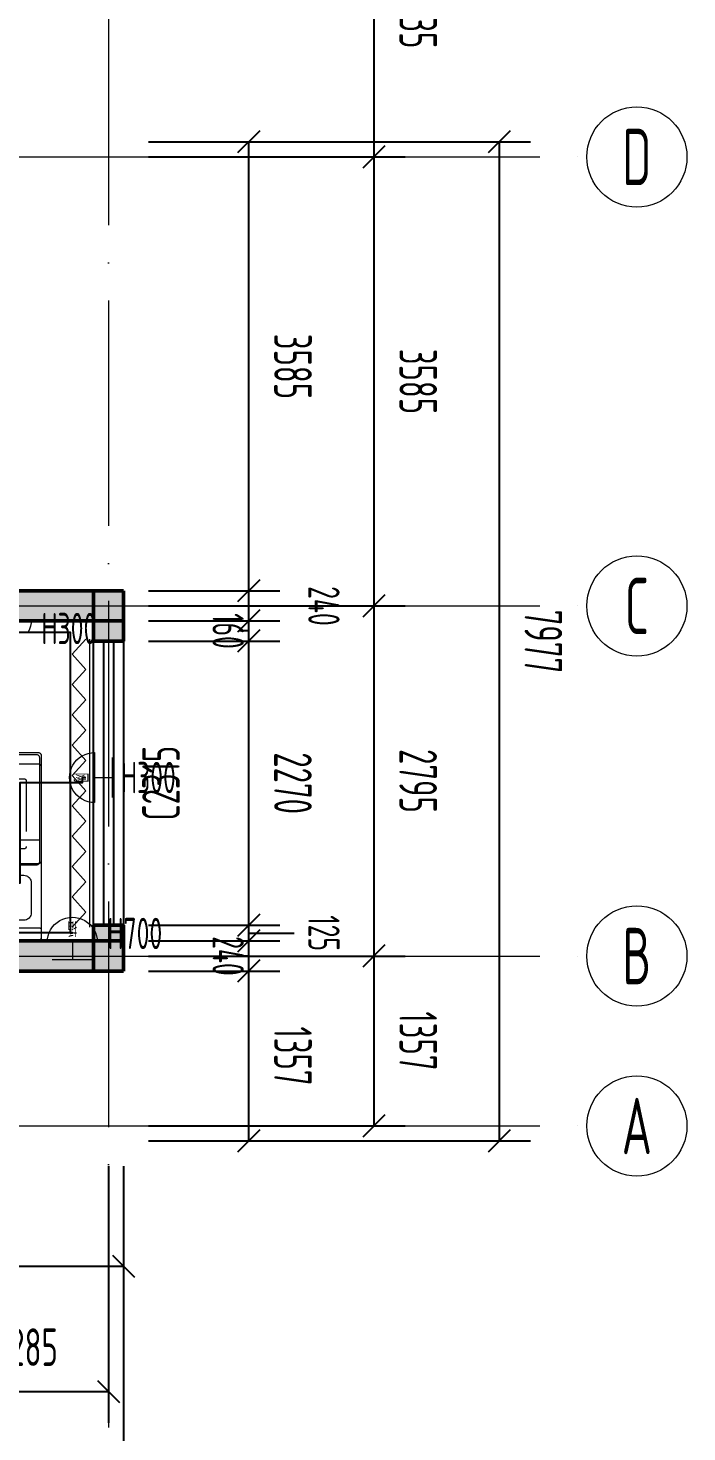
# Model space of a CAD drawing. Header units: millimetres. Extents: x -26062 to 33338, y -26608 to 15392.
# Drawn here: x 7014 to 12276, y -12535 to -1326 of the extents above; entities that cross this region are included whole.
import ezdxf
from ezdxf.enums import TextEntityAlignment as Align

# ---------------------------------------------------------------- set-up
doc = ezdxf.new("R2010")
doc.units = ezdxf.units.MM
doc.header["$LTSCALE"] = 100
doc.linetypes.add('CENTER', pattern=[24, 18, -3, 0, -3])
doc.linetypes.add('DASHED', pattern=[6, 4, -2])
for name, color, linetype, lineweight in [('AXIS', 1, 'CENTER', 13), ('AXIS-NUM', 3, 'CONTINUOUS', 18), ('DIM', 3, 'CONTINUOUS', 13), ('ELEC', 6, 'CONTINUOUS', 18), ('FURN', 8, 'CONTINUOUS', 13), ('MEP-POWER', 1, 'CONTINUOUS', 25), ('MEP-WEAK', 5, 'CONTINUOUS', 25), ('WALL', 7, 'CONTINUOUS', 50), ('WALL-HATCH', 7, 'CONTINUOUS', 13), ('WINDOW', 4, 'CONTINUOUS', 25)]:
    doc.layers.add(name, color=color, linetype=linetype, lineweight=lineweight)
doc.styles.add('HZ', font='gbenor.shx', dxfattribs={"width": 0.7, "bigfont": 'gbcbig.shx'})
doc.dimstyles.new('GB', dxfattribs={"dimscale": 100, "dimtxt": 3, "dimasz": 1.25, "dimexe": 2.5, "dimexo": 2, "dimgap": 1, "dimtad": 1, "dimdec": 0, "dimtxsty": 'HZ', "dimtsz": 1.25, "dimcen": 2.5, "dimazin": 3, "dimtfac": 1, "dimtmove": 1, "dimatfit": 3})

# ---------------------------------------------------------------- blocks, each defined once
blk = doc.blocks.new('家具-单人床1.2m-10')
at = {"color": 0, "lineweight": -2}
blk.add_line((-585, -50), (585, -50), dxfattribs=at)
for points in [[(-570, 750), (570, 750), (574.79, 749.79), (579.17, 749.17), (583.13, 748.13), (586.67, 746.67), (589.79, 744.79), (592.5, 742.5), (594.79, 739.79), (596.67, 736.67), (598.13, 733.13), (599.17, 729.17), (599.79, 724.79), (600, 720), (600, -720), (599.79, -724.79), (599.17, -729.17), (598.13, -733.12), (596.67, -736.67), (594.79, -739.79), (592.5, -742.5), (589.79, -744.79), (586.67, -746.67), (583.13, -748.12), (579.17, -749.17), (574.79, -749.79), (570, -750), (-570, -750), (-574.79, -749.79), (-579.17, -749.17), (-583.12, -748.12), (-586.67, -746.67), (-589.79, -744.79), (-592.5, -742.5), (-594.79, -739.79), (-596.67, -736.67), (-598.12, -733.12), (-599.17, -729.17), (-599.79, -724.79), (-600, -720), (-600, 720), (-599.79, 724.79), (-599.17, 729.17), (-598.12, 733.13), (-596.67, 736.67), (-594.79, 739.79), (-592.5, 742.5), (-589.79, 744.79), (-586.67, 746.67), (-583.12, 748.13), (-579.17, 749.17), (-574.79, 749.79)], [(-580, 750), (580, 750), (583.19, 749.86), (586.11, 749.44), (588.75, 748.75), (591.11, 747.78), (593.19, 746.53), (595, 745), (596.53, 743.19), (597.78, 741.11), (598.75, 738.75), (599.44, 736.11), (599.86, 733.19), (600, 730), (600, 670), (599.86, 666.81), (599.44, 663.89), (598.75, 661.25), (597.78, 658.89), (596.53, 656.81), (595, 655), (593.19, 653.47), (591.11, 652.22), (588.75, 651.25), (586.11, 650.56), (583.19, 650.14), (580, 650), (-580, 650), (-583.19, 650.14), (-586.11, 650.56), (-588.75, 651.25), (-591.11, 652.22), (-593.19, 653.47), (-595, 655), (-596.53, 656.81), (-597.78, 658.89), (-598.75, 661.25), (-599.44, 663.89), (-599.86, 666.81), (-600, 670), (-600, 730), (-599.86, 733.19), (-599.44, 736.11), (-598.75, 738.75), (-597.78, 741.11), (-596.53, 743.19), (-595, 745), (-593.19, 746.53), (-591.11, 747.78), (-588.75, 748.75), (-586.11, 749.44), (-583.19, 749.86)], [(-450, 590), (450, 590), (461.18, 589.51), (471.39, 588.06), (480.63, 585.63), (488.89, 582.22), (496.18, 577.85), (502.5, 572.5), (507.85, 566.18), (512.22, 558.89), (515.63, 550.63), (518.06, 541.39), (519.51, 531.18), (520, 520), (520, 300), (519.51, 288.82), (518.06, 278.61), (515.63, 269.38), (512.22, 261.11), (507.85, 253.82), (502.5, 247.5), (496.18, 242.15), (488.89, 237.78), (480.63, 234.38), (471.39, 231.94), (461.18, 230.49), (450, 230), (-450, 230), (-461.18, 230.49), (-471.39, 231.94), (-480.62, 234.38), (-488.89, 237.78), (-496.18, 242.15), (-502.5, 247.5), (-507.85, 253.82), (-512.22, 261.11), (-515.62, 269.38), (-518.06, 278.61), (-519.51, 288.82), (-520, 300), (-520, 520), (-519.51, 531.18), (-518.06, 541.39), (-515.62, 550.63), (-512.22, 558.89), (-507.85, 566.18), (-502.5, 572.5), (-496.18, 577.85), (-488.89, 582.22), (-480.62, 585.63), (-471.39, 588.06), (-461.18, 589.51)], [(-555, 150), (555, 150), (559.79, 149.79), (564.17, 149.17), (568.13, 148.13), (571.67, 146.67), (574.79, 144.79), (577.5, 142.5), (579.79, 139.79), (581.67, 136.67), (583.13, 133.13), (584.17, 129.17), (584.79, 124.79), (585, 120), (585, -705), (584.79, -709.79), (584.17, -714.17), (583.13, -718.12), (581.67, -721.67), (579.79, -724.79), (577.5, -727.5), (574.79, -729.79), (571.67, -731.67), (568.13, -733.12), (564.17, -734.17), (559.79, -734.79), (555, -735), (-555, -735), (-559.79, -734.79), (-564.17, -734.17), (-568.12, -733.12), (-571.67, -731.67), (-574.79, -729.79), (-577.5, -727.5), (-579.79, -724.79), (-581.67, -721.67), (-583.12, -718.12), (-584.17, -714.17), (-584.79, -709.79), (-585, -705), (-585, 120), (-584.79, 124.79), (-584.17, 129.17), (-583.12, 133.13), (-581.67, 136.67), (-579.79, 139.79), (-577.5, 142.5), (-574.79, 144.79), (-571.67, 146.67), (-568.12, 148.13), (-564.17, 149.17), (-559.79, 149.79)]]:
    blk.add_lwpolyline(points, close=True, dxfattribs=at)
blk = doc.blocks.new('家具-落地窗帘-11')
at = {"color": 0, "lineweight": -2}
blk.add_line((-1150, 60), (1150, 60), dxfattribs=at)
blk.add_lwpolyline([(-1150, 30), (-1028.95, -80), (-907.89, 30), (-786.84, -80), (-665.79, 30), (-544.74, -80), (-423.68, 30), (-302.63, -80), (-181.58, 30), (-60.53, -80), (60.53, 30), (181.58, -80), (302.63, 30), (423.68, -80), (544.74, 30), (665.79, -80), (786.84, 30), (907.89, -80), (1028.95, 30), (1150, -80)], dxfattribs=at)
blk = doc.blocks.new('家具-地毯-12')
at = {"color": 0, "lineweight": -2}
blk.add_lwpolyline([(-570, 400), (570, 400), (574.79, 399.79), (579.17, 399.17), (583.13, 398.13), (586.67, 396.67), (589.79, 394.79), (592.5, 392.5), (594.79, 389.79), (596.67, 386.67), (598.13, 383.13), (599.17, 379.17), (599.79, 374.79), (600, 370), (600, -370), (599.79, -374.79), (599.17, -379.17), (598.13, -383.12), (596.67, -386.67), (594.79, -389.79), (592.5, -392.5), (589.79, -394.79), (586.67, -396.67), (583.13, -398.12), (579.17, -399.17), (574.79, -399.79), (570, -400), (-570, -400), (-574.79, -399.79), (-579.17, -399.17), (-583.12, -398.12), (-586.67, -396.67), (-589.79, -394.79), (-592.5, -392.5), (-594.79, -389.79), (-596.67, -386.67), (-598.12, -383.12), (-599.17, -379.17), (-599.79, -374.79), (-600, -370), (-600, 370), (-599.79, 374.79), (-599.17, 379.17), (-598.12, 383.13), (-596.67, 386.67), (-594.79, 389.79), (-592.5, 392.5), (-589.79, 394.79), (-586.67, 396.67), (-583.12, 398.13), (-579.17, 399.17), (-574.79, 399.79)], close=True, dxfattribs=at)
at = {"color": 0, "linetype": 'DASHED', "lineweight": -2}
blk.add_lwpolyline([(-460, 280), (460, 280), (463.19, 279.86), (466.11, 279.44), (468.75, 278.75), (471.11, 277.78), (473.19, 276.53), (475, 275), (476.53, 273.19), (477.78, 271.11), (478.75, 268.75), (479.44, 266.11), (479.86, 263.19), (480, 260), (480, -260), (479.86, -263.19), (479.44, -266.11), (478.75, -268.75), (477.78, -271.11), (476.53, -273.19), (475, -275), (473.19, -276.53), (471.11, -277.78), (468.75, -278.75), (466.11, -279.44), (463.19, -279.86), (460, -280), (-460, -280), (-463.19, -279.86), (-466.11, -279.44), (-468.75, -278.75), (-471.11, -277.78), (-473.19, -276.53), (-475, -275), (-476.53, -273.19), (-477.78, -271.11), (-478.75, -268.75), (-479.44, -266.11), (-479.86, -263.19), (-480, -260), (-480, 260), (-479.86, 263.19), (-479.44, 266.11), (-478.75, 268.75), (-477.78, 271.11), (-476.53, 273.19), (-475, 275), (-473.19, 276.53), (-471.11, 277.78), (-468.75, 278.75), (-466.11, 279.44), (-463.19, 279.86)], close=True, dxfattribs=at)
blk = doc.blocks.new('*D43')
at = {"color": 0, "lineweight": -2}
for p, q in [((5388, -10412), (5388, -11462)), ((7776, -10412), (7776, -11462)), ((5299.61, -11123.61), (5476.39, -11300.39)), ((7687.61, -11123.61), (7864.39, -11300.39)), ((5388, -11212), (7776, -11212))]:
    blk.add_line(p, q, dxfattribs=at)
at = {"color": 0, "lineweight": -2, "style": 'HZ', "width": 0.7}
blk.add_text('2388', height=300, dxfattribs=at).set_placement((6582, -11098.36), align=Align.BOTTOM_CENTER)
blk = doc.blocks.new('*D44')
at = {"color": 0, "lineweight": -2}
for p, q in [((0, -10412), (0, -13462)), ((7776, -10412), (7776, -13462)), ((-88.39, -13123.61), (88.39, -13300.39)), ((0, -13212), (7776, -13212)), ((7687.61, -13123.61), (7864.39, -13300.39))]:
    blk.add_line(p, q, dxfattribs=at)
at = {"color": 0, "lineweight": -2, "style": 'HZ', "width": 0.7}
blk.add_text('7776', height=300, dxfattribs=at).set_placement((3888, -13098.36), align=Align.BOTTOM_CENTER)
blk = doc.blocks.new('*D46')
at = {"color": 0, "lineweight": -2}
for p, q in [((7976, -2235), (9026, -2235)), ((8864.39, -2146.61), (8687.61, -2323.39)), ((8776, -2235), (8776, -5820)), ((7976, -5820), (9026, -5820)), ((8864.39, -5731.61), (8687.61, -5908.39))]:
    blk.add_line(p, q, dxfattribs=at)
at = {"color": 0, "lineweight": -2, "style": 'HZ', "width": 0.7}
blk.add_text('3585', height=300, rotation=-90, dxfattribs=at).set_placement((8889.64, -4027.5), align=Align.BOTTOM_CENTER)
blk = doc.blocks.new('*D47')
at = {"color": 0, "lineweight": -2}
for p, q in [((7976, -5820), (9026, -5820)), ((8864.39, -5731.61), (8687.61, -5908.39)), ((8776, -5820), (8776, -6060)), ((8776, -5940), (9139.64, -5940)), ((8864.39, -5971.61), (8687.61, -6148.39)), ((7976, -6060), (9026, -6060))]:
    blk.add_line(p, q, dxfattribs=at)
at = {"color": 0, "lineweight": -2, "style": 'HZ', "width": 0.7}
blk.add_text('240', height=250, rotation=-90, dxfattribs=at).set_placement((9177.14, -5940), align=Align.BOTTOM_CENTER)
blk = doc.blocks.new('*D48')
at = {"color": 0, "lineweight": -2}
for p, q in [((8864.39, -5971.61), (8687.61, -6148.39)), ((7976, -6060), (9026, -6060)), ((8864.39, -6131.61), (8687.61, -6308.39)), ((8776, -6140), (8699.86, -6140)), ((8776, -6060), (8776, -6220)), ((7976, -6220), (9026, -6220))]:
    blk.add_line(p, q, dxfattribs=at)
at = {"color": 0, "lineweight": -2, "style": 'HZ', "width": 0.7}
blk.add_text('160', height=250, rotation=-90, dxfattribs=at).set_placement((8412.36, -6140), align=Align.BOTTOM_CENTER)
blk = doc.blocks.new('*D49')
at = {"color": 0, "lineweight": -2}
for p, q in [((8864.39, -6131.61), (8687.61, -6308.39)), ((7976, -6220), (9026, -6220)), ((8776, -6220), (8776, -8490)), ((8864.39, -8401.61), (8687.61, -8578.39)), ((7976, -8490), (9026, -8490))]:
    blk.add_line(p, q, dxfattribs=at)
at = {"color": 0, "lineweight": -2, "style": 'HZ', "width": 0.7}
blk.add_text('2270', height=300, rotation=-90, dxfattribs=at).set_placement((8889.64, -7355), align=Align.BOTTOM_CENTER)
blk = doc.blocks.new('*D50')
at = {"color": 0, "lineweight": -2}
for p, q in [((8864.39, -8401.61), (8687.61, -8578.39)), ((7976, -8490), (9026, -8490)), ((8776, -8490), (8776, -8615)), ((7976, -8615), (9026, -8615)), ((8864.39, -8526.61), (8687.61, -8703.39)), ((8776, -8552.5), (9139.64, -8552.5))]:
    blk.add_line(p, q, dxfattribs=at)
at = {"color": 0, "lineweight": -2, "style": 'HZ', "width": 0.7}
blk.add_text('125', height=250, rotation=-90, dxfattribs=at).set_placement((9177.14, -8552.5), align=Align.BOTTOM_CENTER)
blk = doc.blocks.new('*D51')
at = {"color": 0, "lineweight": -2}
for p, q in [((7976, -8615), (9026, -8615)), ((8864.39, -8526.61), (8687.61, -8703.39)), ((8776, -8615), (8776, -8855)), ((8776, -8735), (8699.86, -8735)), ((7976, -8855), (9026, -8855)), ((8864.39, -8766.61), (8687.61, -8943.39))]:
    blk.add_line(p, q, dxfattribs=at)
at = {"color": 0, "lineweight": -2, "style": 'HZ', "width": 0.7}
blk.add_text('240', height=250, rotation=-90, dxfattribs=at).set_placement((8412.36, -8735), align=Align.BOTTOM_CENTER)
blk = doc.blocks.new('*D52')
at = {"color": 0, "lineweight": -2}
for p, q in [((7976, -8855), (9026, -8855)), ((8864.39, -8766.61), (8687.61, -8943.39)), ((8776, -8855), (8776, -10212)), ((8864.39, -10123.61), (8687.61, -10300.39)), ((7976, -10212), (9026, -10212))]:
    blk.add_line(p, q, dxfattribs=at)
at = {"color": 0, "lineweight": -2, "style": 'HZ', "width": 0.7}
blk.add_text('1357', height=300, rotation=-90, dxfattribs=at).set_placement((8889.64, -9533.5), align=Align.BOTTOM_CENTER)
blk = doc.blocks.new('*D53')
at = {"color": 0, "lineweight": -2}
for p, q in [((7976, -2235), (11026, -2235)), ((10864.39, -2146.61), (10687.61, -2323.39)), ((10776, -2235), (10776, -10212)), ((10864.39, -10123.61), (10687.61, -10300.39)), ((7976, -10212), (11026, -10212))]:
    blk.add_line(p, q, dxfattribs=at)
at = {"color": 0, "lineweight": -2, "style": 'HZ', "width": 0.7}
blk.add_text('7977', height=300, rotation=-90, dxfattribs=at).set_placement((10889.64, -6223.5), align=Align.BOTTOM_CENTER)
blk = doc.blocks.new('*D61')
at = {"color": 0, "lineweight": -2}
for p, q in [((6371, -10412), (6371, -12462)), ((7656, -10412), (7656, -12462)), ((6282.61, -12123.61), (6459.39, -12300.39)), ((6371, -12212), (7656, -12212)), ((7567.61, -12123.61), (7744.39, -12300.39))]:
    blk.add_line(p, q, dxfattribs=at)
at = {"color": 0, "lineweight": -2, "style": 'HZ', "width": 0.7}
blk.add_text('1285', height=300, dxfattribs=at).set_placement((7013.5, -12098.36), align=Align.BOTTOM_CENTER)
blk = doc.blocks.new('*D63')
at = {"color": 0, "lineweight": -2}
for p, q in [((9864.39, -31.61), (9687.61, -208.39)), ((7976, -120), (10026, -120)), ((9776, -120), (9776, -2355)), ((9864.39, -2266.61), (9687.61, -2443.39)), ((7976, -2355), (10026, -2355))]:
    blk.add_line(p, q, dxfattribs=at)
at = {"color": 0, "lineweight": -2, "style": 'HZ', "width": 0.7}
blk.add_text('2235', height=300, rotation=-90, dxfattribs=at).set_placement((9889.64, -1237.5), align=Align.BOTTOM_CENTER)
blk = doc.blocks.new('*D65')
at = {"color": 0, "lineweight": -2}
for p, q in [((9864.39, -2266.61), (9687.61, -2443.39)), ((7976, -2355), (10026, -2355)), ((9776, -2355), (9776, -5940)), ((7976, -5940), (10026, -5940)), ((9864.39, -5851.61), (9687.61, -6028.39))]:
    blk.add_line(p, q, dxfattribs=at)
at = {"color": 0, "lineweight": -2, "style": 'HZ', "width": 0.7}
blk.add_text('3585', height=300, rotation=-90, dxfattribs=at).set_placement((9889.64, -4147.5), align=Align.BOTTOM_CENTER)
blk = doc.blocks.new('*D67')
at = {"color": 0, "lineweight": -2}
for p, q in [((7976, -5940), (10026, -5940)), ((9864.39, -5851.61), (9687.61, -6028.39)), ((9776, -5940), (9776, -8735)), ((7976, -8735), (10026, -8735)), ((9864.39, -8646.61), (9687.61, -8823.39))]:
    blk.add_line(p, q, dxfattribs=at)
at = {"color": 0, "lineweight": -2, "style": 'HZ', "width": 0.7}
blk.add_text('2795', height=300, rotation=-90, dxfattribs=at).set_placement((9889.64, -7337.5), align=Align.BOTTOM_CENTER)
blk = doc.blocks.new('*D69')
at = {"color": 0, "lineweight": -2}
for p, q in [((7976, -8735), (10026, -8735)), ((9864.39, -8646.61), (9687.61, -8823.39)), ((9776, -8735), (9776, -10092)), ((9864.39, -10003.61), (9687.61, -10180.39)), ((7976, -10092), (10026, -10092))]:
    blk.add_line(p, q, dxfattribs=at)
at = {"color": 0, "lineweight": -2, "style": 'HZ', "width": 0.7}
blk.add_text('1357', height=300, rotation=-90, dxfattribs=at).set_placement((9889.64, -9413.5), align=Align.BOTTOM_CENTER)

msp = doc.modelspace()

# ---------------------------------------------------------------- hatches: boundary and pattern name
at = {"layer": 'WALL-HATCH'}
for points in [[(6251, -5820), (7776, -5820), (7776, -6060), (6251, -6060)], [(7776, -5820), (7776, -6220), (7536, -6220), (7536, -5820)], [(7776, -8490), (7776, -8855), (7536, -8855), (7536, -8490)], [(5148, -8615), (7776, -8615), (7776, -8855), (5148, -8855)]]:
    msp.add_hatch(color=256, dxfattribs=at).paths.add_polyline_path(points)

# ---------------------------------------------------------------- linework, layer by layer
at = {"layer": 'AXIS'}
for p, q in [((7656, 3700), (7656, -13912)), ((-2700, -2355), (11476, -2355)), ((-2700, -5940), (11476, -5940)), ((-2700, -8735), (11476, -8735)), ((-2700, -10092), (11476, -10092))]:
    msp.add_line(p, q, dxfattribs=at)
at = {"layer": 'AXIS-NUM'}
for centre in [(11876, -2355), (11876, -5940), (11876, -8735), (11876, -10092)]:
    msp.add_circle(centre, 400, dxfattribs=at)
at = {"layer": 'ELEC'}
for p, q in [((7686, -7150), (7686, -7470)), ((7546, -7310), (7686, -7310)), ((7368, -8625), (7368, -8765)), ((7528, -8765), (7208, -8765))]:
    msp.add_line(p, q, dxfattribs=at)
msp.add_lwpolyline([(6641, -6050), (7041, -6050), (7039.29, -6076.11), (7034.19, -6101.76), (7025.78, -6126.54), (7014.21, -6150)], dxfattribs=at)
for points in [[(7546, -7110), (7546, -7510), (7519.89, -7508.29), (7494.24, -7503.19), (7469.46, -7494.78), (7446, -7483.21), (7424.25, -7468.67), (7404.58, -7451.42), (7387.33, -7431.75), (7372.79, -7410), (7361.22, -7386.54), (7352.81, -7361.76), (7347.71, -7336.11), (7346, -7310), (7347.71, -7283.89), (7352.81, -7258.24), (7361.22, -7233.46), (7372.79, -7210), (7387.33, -7188.25), (7404.58, -7168.58), (7424.25, -7151.33), (7446, -7136.79), (7469.46, -7125.22), (7494.24, -7116.81), (7519.89, -7111.71)], [(7568, -8625), (7168, -8625), (7169.71, -8598.89), (7174.81, -8573.24), (7183.22, -8548.46), (7194.79, -8525), (7209.33, -8503.25), (7226.58, -8483.58), (7246.25, -8466.33), (7268, -8451.79), (7291.46, -8440.22), (7316.24, -8431.81), (7341.89, -8426.71), (7368, -8425), (7394.11, -8426.71), (7419.76, -8431.81), (7444.54, -8440.22), (7468, -8451.79), (7489.75, -8466.33), (7509.42, -8483.58), (7526.67, -8503.25), (7541.21, -8525), (7552.78, -8548.46), (7561.19, -8573.24), (7566.29, -8598.89)]]:
    msp.add_lwpolyline(points, close=True, dxfattribs=at)
at = {"layer": 'MEP-POWER'}
for points in [[(6841, -6120), (6850, -6120), (6850, -6150), (7350, -6150), (7350, -8550), (7368, -8550), (7368, -8555)], [(7368, -8555), (7368, -8550), (5668, -8550), (5668, -8555)]]:
    msp.add_lwpolyline(points, dxfattribs=at)
at = {"layer": 'MEP-WEAK'}
msp.add_lwpolyline([(2580, -9912), (2650, -9912), (2650, -9750), (2750, -9750), (2750, -9450), (4650, -9450), (4650, -8150), (6950, -8150), (6950, -7350), (7450, -7350), (7450, -7310), (7476, -7310)], dxfattribs=at)
at = {"layer": 'WALL'}
for p, q in [((6251, -5820), (7776, -5820)), ((7536, -5820), (7536, -6220)), ((7776, -5820), (7776, -6220)), ((6251, -6060), (7776, -6060)), ((7776, -6220), (7536, -6220)), ((7536, -8490), (7536, -8855)), ((7776, -8490), (7536, -8490)), ((7776, -8490), (7776, -8855)), ((5148, -8615), (7776, -8615)), ((5148, -8855), (7776, -8855))]:
    msp.add_line(p, q, dxfattribs=at)
at = {"layer": 'WINDOW'}
for p, q in [((7616, -6220), (7616, -8490)), ((7696, -6220), (7696, -8490))]:
    msp.add_line(p, q, dxfattribs=at)
msp.add_lwpolyline([(7776, -6220), (7776, -8490), (7536, -8490), (7536, -6220)], close=True, dxfattribs=at)

# ---------------------------------------------------------------- block references
at = {"layer": 'FURN'}
for name, p, rotation in [('家具-落地窗帘-11', (7446, -7355), 270), ('家具-单人床1.2m-10', (6520, -7860), 180)]:
    msp.add_blockref(name, p, dxfattribs=dict(at, rotation=rotation))
msp.add_blockref('家具-地毯-12', (6520, -7600), dxfattribs=at)

# ---------------------------------------------------------------- texts
at = {"layer": 'AXIS-NUM', "style": 'HZ', "width": 0.7}
for s, p in [('D', (11876, -2355)), ('C', (11876, -5940)), ('B', (11876, -8735)), ('A', (11876, -10092))]:
    msp.add_text(s, height=450, dxfattribs=at).set_placement(p, align=Align.MIDDLE_CENTER)
at = {"layer": 'ELEC', "style": 'HZ', "width": 0.7}
for s, p in [('H300', (7121, -6120)), ('H300', (7756, -7310)), ('H700', (7648, -8555))]:
    msp.add_text(s, height=250, dxfattribs=at).set_placement(p, align=Align.MIDDLE_LEFT)
for s, rotation, p in [('网', -90, (7436, -7310)), ('插', 180, (7368, -8515))]:
    msp.add_text(s, height=115.2, rotation=rotation, dxfattribs=at).set_placement(p, align=Align.MIDDLE_CENTER)
at = {"layer": 'WINDOW', "style": 'HZ', "width": 0.7}
msp.add_text('C2315', height=300, rotation=90, dxfattribs=at).set_placement((8076, -7355), align=Align.MIDDLE_CENTER)

# ---------------------------------------------------------------- dimensions: what is measured, and where the dimension line sits
at = {"layer": 'DIM'}
for base, p1, p2, picture, middle in [((9776, -2355), (7776, -120), (7776, -2355), '*D63', (10039.64, -1237.5)), ((8776, -5820), (7776, -2235), (7776, -5820), '*D46', (9039.64, -4027.5)), ((10776, -10212), (7776, -2235), (7776, -10212), '*D53', (11039.64, -6223.5)), ((9776, -5940), (7776, -2355), (7776, -5940), '*D65', (10039.64, -4147.5)), ((9776, -8735), (7776, -5940), (7776, -8735), '*D67', (10039.64, -7337.5)), ((8776, -8490), (7776, -6220), (7776, -8490), '*D49', (9039.64, -7355)), ((9776, -10092), (7776, -8735), (7776, -10092), '*D69', (10039.64, -9413.5)), ((8776, -10212), (7776, -8855), (7776, -10212), '*D52', (9039.64, -9533.5))]:
    dim = msp.add_linear_dim(base=base, p1=p1, p2=p2, angle=270, dimstyle='GB', dxfattribs=at)
    dim.commit()
    dim.dimension.update_dxf_attribs({"geometry": picture, "text_midpoint": middle})
for base, p1, p2, picture, middle in [((8776, -6060), (7776, -5820), (7776, -6060), '*D47', (9302.14, -5940)), ((8776, -6220), (7776, -6060), (7776, -6220), '*D48', (8537.36, -6140)), ((8776, -8615), (7776, -8490), (7776, -8615), '*D50', (9302.14, -8552.5)), ((8776, -8855), (7776, -8615), (7776, -8855), '*D51', (8537.36, -8735))]:
    dim = msp.add_linear_dim(base=base, p1=p1, p2=p2, angle=270, dimstyle='GB', dxfattribs=at)
    dim.commit()
    dim.dimension.update_dxf_attribs({"geometry": picture, "text_midpoint": middle, "dimtype": 160})
for base, p1, p2, picture, middle in [((7776, -13212), (0, -10212), (7776, -10212), '*D44', (3888, -12948.36)), ((7776, -11212), (5388, -10212), (7776, -10212), '*D43', (6582, -10948.36)), ((7656, -12212), (6371, -10212), (7656, -10212), '*D61', (7013.5, -11948.36))]:
    dim = msp.add_linear_dim(base=base, p1=p1, p2=p2, dimstyle='GB', dxfattribs=at)
    dim.commit()
    dim.dimension.update_dxf_attribs({"geometry": picture, "text_midpoint": middle})

doc.saveas('drawing.dxf')
